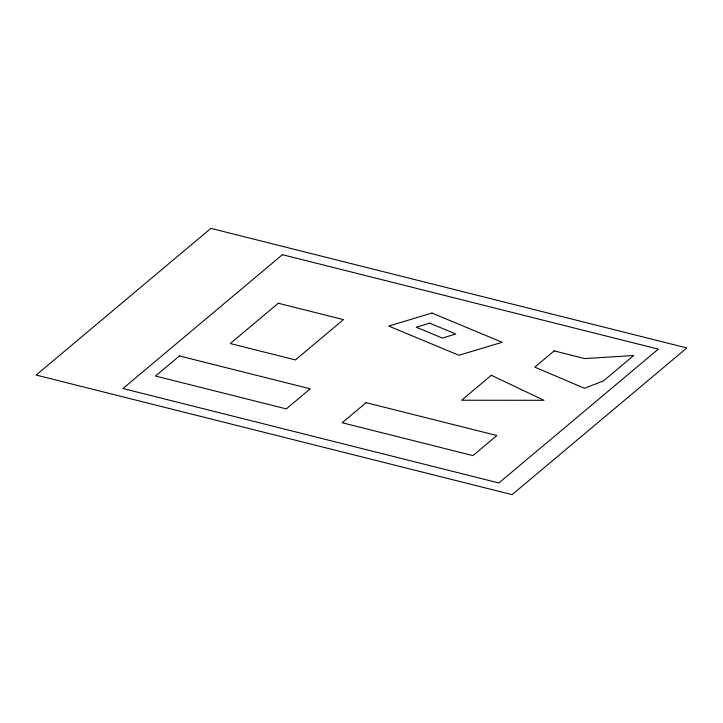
<?xml version="1.0" encoding="UTF-8"?>
<svg xmlns="http://www.w3.org/2000/svg" width="723" height="723" viewBox="0 0 723 723"><rect width="100%" height="100%" fill="white"/><g stroke="black" fill="none" stroke-linecap="round" stroke-linejoin="round"><path stroke-width="1.08" d="M210.917 228.36L36.15 375.047L512.083 494.64L686.85 347.953L210.917 228.36M282.422 254.686L122.982 388.513L498.87 482.964L658.301 349.137L282.422 254.686M179.421 355.951L155.499 376.032L286.299 408.902L310.221 388.82L179.421 355.951M278.292 303.244L230.276 343.542L295.454 359.918L343.461 319.62L278.292 303.244M366.073 402.657L342.151 422.738L472.95 455.607L496.873 435.526L366.073 402.657M491.333 375.282L461.608 400.235L543.94 400.307L491.333 375.282M554.161 350.899L534.785 367.157L584.473 388.278L603.38 380.976L633.7 355.526L584.726 358.581L554.161 350.899M431.965 313.059L388.73 326.064L458.915 355.282L502.151 342.277L431.965 313.059M429.706 323.154L416.231 327.203L442.34 338.075L455.815 334.026L429.706 323.154"/></g></svg>
